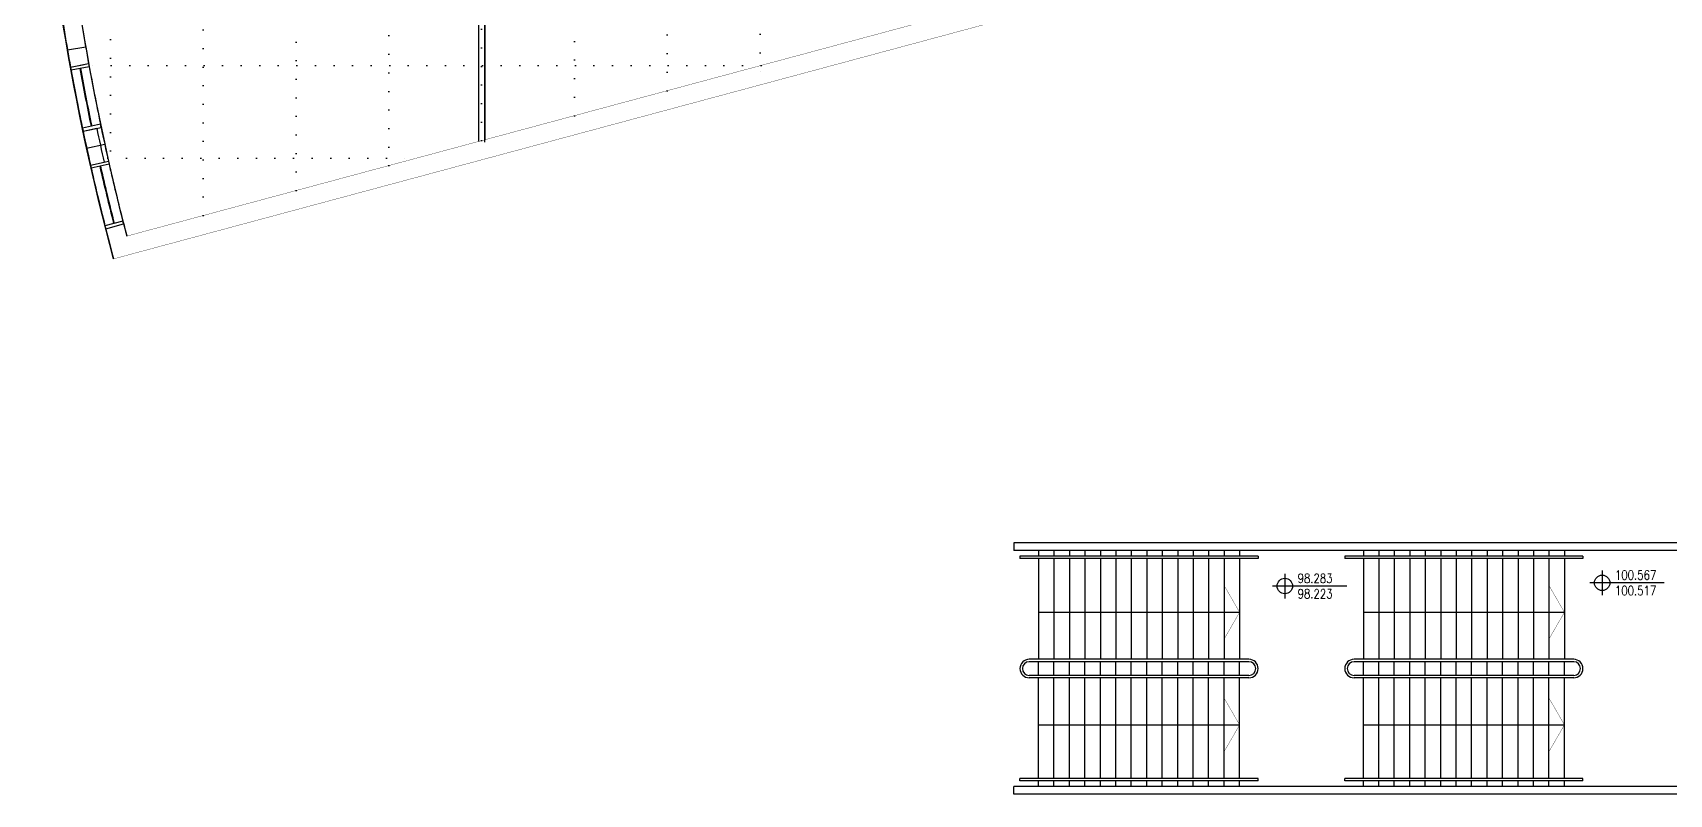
# Model space of a CAD drawing. Header units: millimetres. Extents: x -164841 to 156300, y -101000 to 60475.
# Drawn here: x -99506 to -73056, y -7232 to 5079 of the extents above; entities that cross this region are included whole.
import ezdxf

# ---------------------------------------------------------------- set-up
doc = ezdxf.new("R2010")
doc.units = ezdxf.units.MM
doc.header["$LTSCALE"] = 1200
doc.linetypes.add('s2103a$0$DOT', pattern=[0.25, 0, -0.25])
doc.linetypes.add('s2103a$0$LG5$0$DOT', pattern=[0.25, 0, -0.25])
for name, color, linetype in [('s2103a$0$20', 7, 'Continuous'), ('s2103a$0$23', 7, 'Continuous'), ('s2103a$0$25', 7, 'Continuous'), ('s2103a$0$35', 7, 'Continuous'), ('s2103a$0$4', 7, 'Continuous'), ('s2103a$0$A-WallExt', 3, 'Continuous'), ('s2103a$0$LG5$0$20', 7, 'Continuous'), ('s2103a$0$LG5$0$23', 7, 'Continuous'), ('s2103a$0$LG5$0$4', 7, 'Continuous'), ('s2103a$0$LG5$0$New partition', 7, 'Continuous')]:
    doc.layers.add(name, color=color, linetype=linetype)
doc.styles.add('s2103a$0$STANDARD', font='SIMPLEX')

# ---------------------------------------------------------------- blocks, each defined once
blk = doc.blocks.new('s2103a$0$LEVEL')
at = {"layer": 's2103a$0$35', "linetype": 'Continuous'}
for p, q in [((1, 0), (-0.2, 0)), ((0, 0.2), (0, -0.2))]:
    blk.add_line(p, q, dxfattribs=at)
blk.add_circle((0, 0), 0.125, dxfattribs=at)
at = {"layer": 's2103a$0$35', "linetype": 'Continuous', "style": 's2103a$0$STANDARD', "width": 0.8}
for tag, p in [('TAG2', (0.2063, 0.05)), ('TAG1', (0.2063, -0.2))]:
    blk.add_attdef(tag, p, '', height=0.15, dxfattribs=at)

msp = doc.modelspace()

# ---------------------------------------------------------------- linework, layer by layer
at = {"layer": 's2103a$0$20', "color": 14, "linetype": 'Continuous', "const_width": 5}
for points in [[(-81750, 5850), (-98199, 1423)], [(-82161, 6050), (-97986, 1791)], [(-98326, 1911), (-98036, 1987)]]:
    msp.add_lwpolyline(points, dxfattribs=at)
msp.add_lwpolyline([(-98326, 1911, 0.003315), (-98199, 1423, 0.003315)], format="xyb", dxfattribs=at)
at = {"layer": 's2103a$0$20', "color": 14, "linetype": 'Continuous'}
msp.add_arc((-61500, 11300), 37704, 194.3005, 194.6071, dxfattribs=at)
at = {"layer": 's2103a$0$23', "color": 14, "linetype": 'Continuous'}
for p, q in [((-98945, 4801), (-98650, 4852)), ((-98896, 4524), (-98672, 4565)), ((-98693, 3487), (-98471, 3534)), ((-98634, 3212), (-98342, 3275)), ((-98573, 2937), (-98352, 2987)), ((-98573, 2937), (-98352, 2987))]:
    msp.add_line(p, q, dxfattribs=at)
for points in [[(-98896, 4524), (-98602, 4580), (-98592, 4530), (-98886, 4474)], [(-98693, 3487), (-98399, 3549), (-98410, 3598), (-98703, 3536)], [(-98573, 2937), (-98282, 3005), (-98270, 2956), (-98561, 2887)], [(-98326, 1911), (-98036, 1987), (-98049, 2035), (-98339, 1958)]]:
    msp.add_lwpolyline(points, close=True, dxfattribs=at)
for radius, start, end in [(38004, 189.4211, 190.2698), (37706, 189.4211, 190.2698), (38004, 190.2706, 191.8631), (37860, 190.3453, 191.787), (37850, 190.3452, 191.787), (37705, 190.3437, 191.8631), (38004, 191.8631, 192.7119), (38004, 191.8631, 192.7119), (37778, 191.8631, 192.7119), (37706, 191.8631, 192.7119), (38004, 192.7126, 194.2275), (37860, 192.7873, 194.2258), (37850, 192.7872, 194.2257), (37705, 192.7859, 194.224)]:
    msp.add_arc((-61500, 11300), radius, start, end, dxfattribs=at)
at = {"layer": 's2103a$0$25', "color": 10, "linetype": 'Continuous'}
for p, q in [((-69250, -3167), (-83650, -3167)), ((-83650, -3167), (-83650, -3292)), ((-69050, -3292), (-83650, -3292)), ((-79700, -3382), (-83550, -3382)), ((-83550, -3382), (-83550, -3422)), ((-79700, -3422), (-83550, -3422)), ((-83250, -3292), (-83250, -3382)), ((-83250, -3422), (-83250, -5050)), ((-83000, -3292), (-83000, -3382)), ((-83000, -3422), (-83000, -5050)), ((-82750, -3292), (-82750, -3382)), ((-82750, -3422), (-82750, -5050)), ((-82500, -3292), (-82500, -3382)), ((-82500, -3422), (-82500, -5050)), ((-82250, -3292), (-82250, -3382)), ((-82250, -3422), (-82250, -5050)), ((-82000, -3292), (-82000, -3382)), ((-82000, -3422), (-82000, -5050)), ((-81750, -3292), (-81750, -3382)), ((-81750, -3422), (-81750, -5050)), ((-81500, -3292), (-81500, -3382)), ((-81500, -3422), (-81500, -5050)), ((-81250, -3292), (-81250, -3382)), ((-81250, -3422), (-81250, -5050)), ((-81000, -3292), (-81000, -3382)), ((-81000, -3422), (-81000, -5050)), ((-80750, -3292), (-80750, -3382)), ((-80750, -3422), (-80750, -5050)), ((-80500, -3292), (-80500, -3382)), ((-80500, -3422), (-80500, -5050)), ((-80250, -3292), (-80250, -3382)), ((-80250, -3422), (-80250, -5050)), ((-80000, -3292), (-80000, -3382)), ((-80000, -3422), (-80000, -5050)), ((-79700, -3382), (-79700, -3422)), ((-74450, -3382), (-78300, -3382)), ((-78300, -3382), (-78300, -3422)), ((-74450, -3422), (-78300, -3422)), ((-78000, -3292), (-78000, -3382)), ((-78000, -3422), (-78000, -5050)), ((-77750, -3292), (-77750, -3382)), ((-77750, -3422), (-77750, -5050)), ((-77500, -3292), (-77500, -3382)), ((-77500, -3422), (-77500, -5050)), ((-77250, -3292), (-77250, -3382)), ((-77250, -3422), (-77250, -5050)), ((-77000, -3292), (-77000, -3382)), ((-77000, -3422), (-77000, -5050)), ((-76750, -3292), (-76750, -3382)), ((-76750, -3422), (-76750, -5050)), ((-76500, -3292), (-76500, -3382)), ((-76500, -3422), (-76500, -5050)), ((-76250, -3292), (-76250, -3382)), ((-76250, -3422), (-76250, -5050)), ((-76000, -3292), (-76000, -3382)), ((-76000, -3422), (-76000, -5050)), ((-75750, -3292), (-75750, -3382)), ((-75750, -3422), (-75750, -5050)), ((-75500, -3292), (-75500, -3382)), ((-75500, -3422), (-75500, -5050)), ((-75250, -3292), (-75250, -3382)), ((-75250, -3422), (-75250, -5050)), ((-75000, -3292), (-75000, -3382)), ((-75000, -3422), (-75000, -5050)), ((-74750, -3292), (-74750, -3382)), ((-74750, -3422), (-74750, -5050)), ((-74450, -3382), (-74450, -3422)), ((-83250, -4290), (-80000, -4290)), ((-78000, -4290), (-74750, -4290)), ((-79850, -5050), (-83400, -5050)), ((-79850, -5090), (-83400, -5090)), ((-83250, -5310), (-83250, -5090)), ((-83000, -5310), (-83000, -5090)), ((-82750, -5310), (-82750, -5090)), ((-82500, -5310), (-82500, -5090)), ((-82250, -5310), (-82250, -5090)), ((-82000, -5310), (-82000, -5090)), ((-81750, -5310), (-81750, -5090)), ((-81500, -5310), (-81500, -5090)), ((-81250, -5310), (-81250, -5090)), ((-81000, -5310), (-81000, -5090)), ((-80750, -5310), (-80750, -5090)), ((-80500, -5310), (-80500, -5090)), ((-80250, -5310), (-80250, -5090)), ((-80000, -5310), (-80000, -5090)), ((-74600, -5050), (-78150, -5050)), ((-74600, -5090), (-78150, -5090)), ((-78000, -5310), (-78000, -5090)), ((-77750, -5310), (-77750, -5090)), ((-77500, -5310), (-77500, -5090)), ((-77250, -5310), (-77250, -5090)), ((-77000, -5310), (-77000, -5090)), ((-76750, -5310), (-76750, -5090)), ((-76500, -5310), (-76500, -5090)), ((-76250, -5310), (-76250, -5090)), ((-76000, -5310), (-76000, -5090)), ((-75750, -5310), (-75750, -5090)), ((-75500, -5310), (-75500, -5090)), ((-75250, -5310), (-75250, -5090)), ((-75000, -5310), (-75000, -5090)), ((-74750, -5310), (-74750, -5090)), ((-79850, -5310), (-83400, -5310)), ((-79850, -5350), (-83400, -5350)), ((-83250, -6977), (-83250, -5350)), ((-83000, -6977), (-83000, -5350)), ((-82750, -6977), (-82750, -5350)), ((-82500, -6977), (-82500, -5350)), ((-82250, -6977), (-82250, -5350)), ((-82000, -6977), (-82000, -5350)), ((-81750, -6977), (-81750, -5350)), ((-81500, -6977), (-81500, -5350)), ((-81250, -6977), (-81250, -5350)), ((-81000, -6977), (-81000, -5350)), ((-80750, -6977), (-80750, -5350)), ((-80500, -6977), (-80500, -5350)), ((-80250, -6977), (-80250, -5350)), ((-80000, -6977), (-80000, -5350)), ((-74600, -5310), (-78150, -5310)), ((-74600, -5350), (-78150, -5350)), ((-78000, -6977), (-78000, -5350)), ((-77750, -6977), (-77750, -5350)), ((-77500, -6977), (-77500, -5350)), ((-77250, -6977), (-77250, -5350)), ((-77000, -6977), (-77000, -5350)), ((-76750, -6977), (-76750, -5350)), ((-76500, -6977), (-76500, -5350)), ((-76250, -6977), (-76250, -5350)), ((-76000, -6977), (-76000, -5350)), ((-75750, -6977), (-75750, -5350)), ((-75500, -6977), (-75500, -5350)), ((-75250, -6977), (-75250, -5350)), ((-75000, -6977), (-75000, -5350)), ((-74750, -6977), (-74750, -5350)), ((-83250, -6110), (-80000, -6110)), ((-78000, -6110), (-74750, -6110)), ((-69050, -7107), (-83650, -7107)), ((-83650, -7232), (-83650, -7107)), ((-79700, -6977), (-83550, -6977)), ((-83550, -7017), (-83550, -6977)), ((-79700, -7017), (-83550, -7017)), ((-83250, -7107), (-83250, -7017)), ((-83000, -7107), (-83000, -7017)), ((-82750, -7107), (-82750, -7017)), ((-82500, -7107), (-82500, -7017)), ((-82250, -7107), (-82250, -7017)), ((-82000, -7107), (-82000, -7017)), ((-81750, -7107), (-81750, -7017)), ((-81500, -7107), (-81500, -7017)), ((-81250, -7107), (-81250, -7017)), ((-81000, -7107), (-81000, -7017)), ((-80750, -7107), (-80750, -7017)), ((-80500, -7107), (-80500, -7017)), ((-80250, -7107), (-80250, -7017)), ((-80000, -7107), (-80000, -7017)), ((-79700, -7017), (-79700, -6977)), ((-74450, -6977), (-78300, -6977)), ((-78300, -7017), (-78300, -6977)), ((-74450, -7017), (-78300, -7017)), ((-78000, -7107), (-78000, -7017)), ((-77750, -7107), (-77750, -7017)), ((-77500, -7107), (-77500, -7017)), ((-77250, -7107), (-77250, -7017)), ((-77000, -7107), (-77000, -7017)), ((-76750, -7107), (-76750, -7017)), ((-76500, -7107), (-76500, -7017)), ((-76250, -7107), (-76250, -7017)), ((-76000, -7107), (-76000, -7017)), ((-75750, -7107), (-75750, -7017)), ((-75500, -7107), (-75500, -7017)), ((-75250, -7107), (-75250, -7017)), ((-75000, -7107), (-75000, -7017)), ((-74750, -7107), (-74750, -7017)), ((-74450, -7017), (-74450, -6977)), ((-69250, -7232), (-83650, -7232))]:
    msp.add_line(p, q, dxfattribs=at)
at = {"layer": 's2103a$0$25', "color": 10, "linetype": 'Continuous', "const_width": 5}
for points in [[(-80000, -4290), (-80250, -3857)], [(-74750, -4290), (-75000, -3857)], [(-80000, -4290), (-80250, -4723)], [(-74750, -4290), (-75000, -4723)], [(-80000, -6110), (-80250, -5677)], [(-74750, -6110), (-75000, -5677)], [(-80000, -6110), (-80250, -6543)], [(-74750, -6110), (-75000, -6543)]]:
    msp.add_lwpolyline(points, dxfattribs=at)
at = {"layer": 's2103a$0$25', "color": 10, "linetype": 'Continuous'}
for centre, radius, start, end in [((-83400, -5200), 150, 90, 270), ((-83400, -5200), 110, 90, 270), ((-79850, -5200), 150, 270, 90), ((-79850, -5200), 110, 270, 90), ((-78150, -5200), 150, 90, 270), ((-78150, -5200), 110, 90, 270), ((-74600, -5200), 150, 270, 90), ((-74600, -5200), 110, 270, 90)]:
    msp.add_arc(centre, radius, start, end, dxfattribs=at)
at = {"layer": 's2103a$0$4', "linetype": 's2103a$0$DOT'}
for p, q in [((-98250, 2868), (-98250, 40550)), ((-96750, 2124), (-96750, 40550)), ((-95250, 2528), (-95250, 40550)), ((-93750, 2931), (-93750, 40550)), ((-92250, 3335), (-92250, 40550)), ((-86250, 39744), (-86250, 4950)), ((-87750, 38366), (-87750, 4442)), ((-89250, 4142), (-89250, 36826)), ((-90750, 3738), (-90750, 35092)), ((-87734, 4550), (-98597, 4550)), ((-98291, 3050), (-93308, 3050))]:
    msp.add_line(p, q, dxfattribs=at)
at = {"layer": 's2103a$0$A-WallExt'}
for points in [[(-98199, 1423, -0.100842), (-99137, 16600), (-98834, 16600, 0.099117), (-97986, 1791, 0.099117)], [(-99119, 5900, 0.030032), (-98199, 1423)]]:
    msp.add_lwpolyline(points, format="xyb", dxfattribs=at)
at = {"layer": 's2103a$0$LG5$0$20', "color": 14, "linetype": 'Continuous', "const_width": 5}
msp.add_lwpolyline([(-98326, 1911), (-98036, 1987)], dxfattribs=at)
msp.add_lwpolyline([(-98326, 1911, 0.003315), (-98199, 1423, 0.003315)], format="xyb", dxfattribs=at)
at = {"layer": 's2103a$0$LG5$0$20', "color": 14, "linetype": 'Continuous'}
msp.add_arc((-61500, 11300), 37704, 194.3005, 194.6071, dxfattribs=at)
at = {"layer": 's2103a$0$LG5$0$23', "color": 14, "linetype": 'Continuous'}
for p, q in [((-98945, 4801), (-98650, 4852)), ((-98896, 4524), (-98672, 4565)), ((-98693, 3487), (-98471, 3534)), ((-98634, 3212), (-98342, 3275)), ((-98573, 2937), (-98352, 2987)), ((-98573, 2937), (-98352, 2987))]:
    msp.add_line(p, q, dxfattribs=at)
for points in [[(-98896, 4524), (-98602, 4580), (-98592, 4530), (-98886, 4474)], [(-98693, 3487), (-98399, 3549), (-98410, 3598), (-98703, 3536)], [(-98573, 2937), (-98282, 3005), (-98270, 2956), (-98561, 2887)], [(-98326, 1911), (-98036, 1987), (-98049, 2035), (-98339, 1958)]]:
    msp.add_lwpolyline(points, close=True, dxfattribs=at)
for radius, start, end in [(37706, 189.4211, 190.2698), (38004, 190.2706, 191.8631), (37860, 190.3453, 191.787), (37850, 190.3452, 191.787), (37705, 190.3437, 191.8631), (38004, 191.8631, 192.7119), (38004, 191.8631, 192.7119), (37778, 191.8631, 192.7119), (37706, 191.8631, 192.7119), (38004, 192.7126, 194.2275), (37860, 192.7873, 194.2258), (37850, 192.7872, 194.2257), (37705, 192.7859, 194.224)]:
    msp.add_arc((-61500, 11300), radius, start, end, dxfattribs=at)
at = {"layer": 's2103a$0$LG5$0$4', "linetype": 's2103a$0$LG5$0$DOT'}
for p, q in [((-98900, 4550), (-98753, 4550)), ((-98598, 3050), (-98598, 3050))]:
    msp.add_line(p, q, dxfattribs=at)
at = {"layer": 's2103a$0$LG5$0$New partition', "color": 0, "ltscale": 0.4}
msp.add_line((-92200, 9000), (-92200, 3348), dxfattribs=at)
at = {"layer": 's2103a$0$LG5$0$New partition'}
msp.add_lwpolyline([(-92200, 3308), (-92200, 9000), (-92100, 9000), (-92100, 9100), (-92200, 9100), (-92200, 9500), (-92300, 9500), (-92300, 3321)], dxfattribs=at)

# ---------------------------------------------------------------- block references
at = {"xscale": 999.9979999999999, "yscale": 999.9979999999999, "zscale": 1000}
for p, values in [((-79269, -3866), {'TAG1': '98.223', 'TAG2': '98.283'}), ((-74140, -3814), {'TAG1': '100.517', 'TAG2': '100.567'})]:
    msp.add_blockref('s2103a$0$LEVEL', p, dxfattribs=at).add_auto_attribs(values)

doc.saveas('drawing.dxf')
